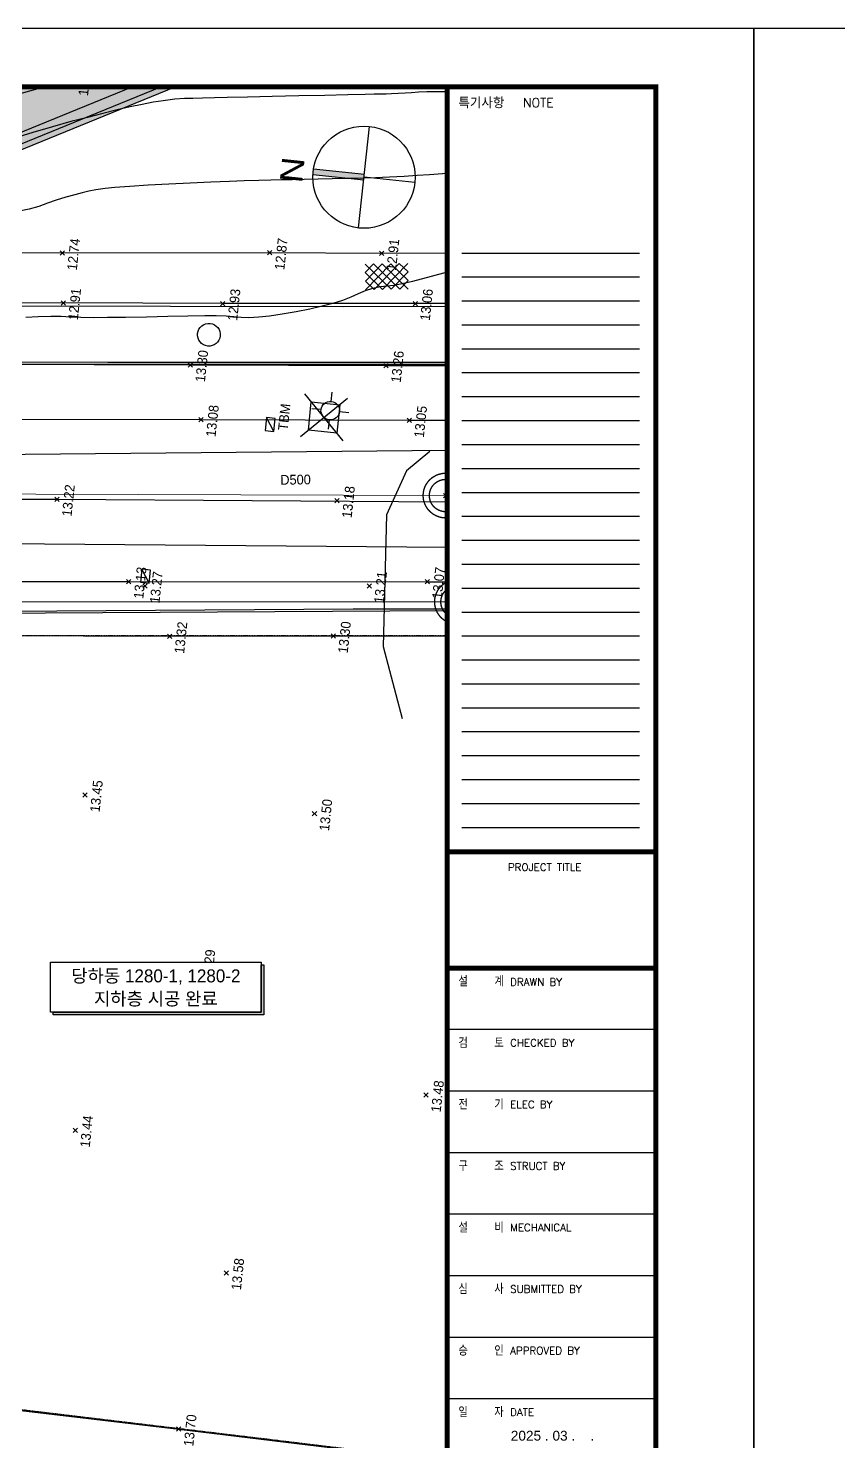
# Model space of a CAD drawing. Header units: millimetres. Extents: x 1073475 to 2890243, y -1340830 to -367733.
# Drawn here: x 2554028 to 2591395, y -432928 to -367733 of the extents above; entities that cross this region are included whole.
import ezdxf
from ezdxf.enums import TextEntityAlignment as Align
from ezdxf.xclip import XClip

# ---------------------------------------------------------------- set-up
doc = ezdxf.new("R2010")
doc.units = ezdxf.units.MM
doc.header["$LTSCALE"] = 50
doc.header["$XCLIPFRAME"] = 2
doc.header["$PDMODE"] = 3
doc.header["$PDSIZE"] = 100
for name, pattern in [('ANYANG3', [3, 2, -1]), ('E-DIGLN01', [2, 0.9, -0.2, 0.9]), ('HIDDEN', [9.525, 6.35, -3.175]), ('HIDDEN2', [4.7625, 3.175, -1.5875]), ('PHANTOM', [63.5, 31.75, -6.35, 6.35, -6.35, 6.35, -6.35])]:
    doc.linetypes.add(name, pattern=pattern)
for name, color, linetype in [('1-우수관로', 140, '우수'), ('11', 11, 'Continuous'), ('3', 3, 'Continuous'), ('4', 4, 'Continuous'), ('CIP', 1, 'Continuous'), ('CONT-MNR', 84, 'Continuous'), ('CS-CONC-MAJR', 4, 'Continuous'), ('CS-EXCV', 3, 'E-DIGLN01'), ('SITE', 7, 'PHANTOM'), ('TEX', 3, 'Continuous'), ('TEXT', 3, 'Continuous'), ('TEXT1', 7, 'Continuous'), ('가로등', 1, 'Continuous'), ('건축', 233, 'HIDDEN'), ('구조물', 7, 'Continuous'), ('기준점', 5, 'Continuous'), ('도로', 1, 'Continuous'), ('보도', 7, 'Continuous'), ('보도블럭', 7, 'Continuous'), ('연속지적도', 32, 'Continuous'), ('오수맨홀', 1, 'Continuous'), ('우수맨홀', 1, 'Continuous'), ('우수받이', 5, 'Continuous'), ('중앙선', 2, 'Continuous'), ('지하지장물_가스관로', 2, 'Continuous'), ('지하지장물_상수관로', 5, 'HIDDEN2'), ('지하지장물_전기관로', 1, 'HIDDEN2'), ('지하지장물_통신관로', 7, 'HIDDEN2'), ('지하지장물_하수관거(오수)', 30, 'HIDDEN2'), ('측량점_높이', 8, 'Continuous'), ('측량점_심볼', 7, 'Continuous'), ('현황', 9, 'Continuous'), ('화단', 3, 'Continuous'), ('화단경계', 3, 'Continuous')]:
    doc.layers.add(name, color=color, linetype=linetype)
doc.styles.add('LT', font='')
doc.styles.add('RXHD', font='', dxfattribs={"width": 1.2})
doc.styles.add('RXHG', font='arial.ttf')
doc.styles.add('RXHS', font='SIMPLEX.SHX', dxfattribs={"bigfont": 'WHGTXT.SHX'})
doc.styles.get("Standard").update_dxf_attribs({"font": ''})
doc.styles.add('굴림체', font='')
doc.styles.add('돋움', font='')
doc.styles.add('유형1', font='')
doc.styles.get('LT').set_extended_font_data('GulimChe')
doc.styles.get('RXHD').set_extended_font_data('Gulim')
doc.styles.get('Standard').set_extended_font_data('Dotum')
doc.styles.get('굴림체').set_extended_font_data('Dotum')
doc.styles.get('돋움').set_extended_font_data('Dotum')
doc.styles.get('유형1').set_extended_font_data('Gulim')
doc.linetypes.add('CFZ008', pattern='A,0.9,-0.2,[106,KHCLINE.shx,S=0.00606,R=180,X=0,Y=0],0.9', length=2)
doc.linetypes.add('GAS_LINE', pattern='A,0.5,-0.2,["GAS",Standard,S=0.1,R=0,X=-0.1,Y=-0.05],-0.25', length=0.95)
doc.linetypes.add('KT_LINE', pattern='A,12.7,-5.08,["KT",Standard,S=2.54,R=0,X=-2.54,Y=-1.27],-6.35', length=24.13)
doc.linetypes.add('POWER_LINE', pattern='A,12.7,-5.08,["POWER",Standard,S=2.54,R=0,X=-2.54,Y=-1.27],-6.35', length=24.13)
doc.linetypes.add('SEWER_LINE', pattern='A,12.7,-5.08,["SEWER",Standard,S=2.54,R=0,X=-2.54,Y=-1.27],-6.35', length=24.13)
doc.linetypes.add('WATER_LINE', pattern='A,12.7,-5.08,["WATER",Standard,S=2.54,R=0,X=-2.54,Y=-1.27],-6.35', length=24.13)
doc.linetypes.add('우수', pattern='A,0.5,-0.05,["우수",LT,S=0.1,R=0,X=0,Y=-0.05],-0.4', length=0.95)
doc.dimstyles.new('ISO-25', dxfattribs={"dimtxt": 2.5, "dimasz": 1, "dimexe": 3, "dimexo": 0.625, "dimtad": 1, "dimtxsty": '유형1', "dimblk": 'DIMDOT', "dimcen": 1, "dimclrd": 4, "dimclre": 4, "dimclrt": 6, "dimadec": 0, "dimazin": 0, "dimtfac": 1, "dimtmove": 0, "dimatfit": 3, "dimldrblk": 'DIMDOT', "dimfxl": 1, "dimarcsym": 0})

# ---------------------------------------------------------------- blocks, each defined once
blk = doc.blocks.new('A$599346786921')
at = {"layer": '구조물', "ltscale": 0.2}
h = blk.add_hatch(color=254, dxfattribs=at)
h.dxf.hatch_style = 1
h.set_gradient(color1=(214, 214, 214), color2=(214, 214, 214))
h.paths.add_polyline_path([(189880, 4043), (128969, 153101), (129119, 153162), (47790, 352186), (48127, 352323), (40199, 371724), (39821, 372650), (39443, 373575), (39065, 374501), (38687, 375426), (38309, 376351), (37931, 377276), (37554, 378201), (37177, 379126), (36800, 380051), (36423, 380975), (36047, 381900), (35671, 382825), (35295, 383749), (34920, 384674), (34545, 385599), (34170, 386523), (33796, 387448), (33422, 388373), (33049, 389297), (32676, 390222), (32304, 391147), (31932, 392072), (31561, 392997), (31190, 393922), (30821, 394847), (30451, 395772), (30083, 396697), (29715, 397623), (29347, 398548), (28981, 399474), (28615, 400400), (28250, 401326), (27886, 402252), (27523, 403178), (27160, 404105), (26798, 405031), (26438, 405958), (26078, 406885), (25719, 407812), (25360, 408742), (25003, 409670), (24647, 410598), (24292, 411526), (23938, 412455), (23585, 413383), (23233, 414312), (22883, 415241), (22533, 416171), (22185, 417101), (21838, 418031), (21492, 418961), (21147, 419892), (20804, 420823), (20462, 421754), (20121, 422686), (19782, 423618), (19443, 424550), (19107, 425482), (18771, 426415), (18438, 427349), (18105, 428282), (17774, 429216), (17445, 430151), (17117, 431086), (16791, 432021), (16466, 432956), (16143, 433892), (15821, 434829), (15501, 435766), (15183, 436703), (14866, 437640), (14551, 438579), (14238, 439517), (13927, 440456), (13617, 441395), (13310, 442335), (13004, 443275), (12700, 444216), (12398, 445157), (12097, 446099), (11799, 447041), (11503, 447983), (11339, 448506), (0, 445440), (302, 444474), (605, 443509), (911, 442544), (1218, 441580), (1527, 440617), (1838, 439655), (2151, 438693), (2466, 437732), (2782, 436772), (3100, 435812), (3420, 434854), (3742, 433896), (4065, 432938), (4390, 431982), (4716, 431026), (5044, 430071), (5374, 429116), (5705, 428162), (6037, 427209), (6372, 426257), (6707, 425305), (7044, 424354), (7382, 423404), (7722, 422454), (8063, 421505), (8406, 420556), (8750, 419608), (9095, 418661), (9441, 417714), (9788, 416768), (10137, 415823), (10487, 414878), (10838, 413933), (11190, 412990), (11544, 412047), (11898, 411104), (12253, 410162), (12610, 409221), (12967, 408280), (13326, 407339), (13685, 406399), (14046, 405460), (14407, 404521), (14768, 403585), (15131, 402648), (15495, 401710), (15860, 400773), (16225, 399837), (16592, 398901), (16959, 397965), (17326, 397030), (17695, 396095), (18064, 395161), (18434, 394227), (18804, 393294), (19175, 392360), (19547, 391428), (19919, 390496), (20292, 389564), (20665, 388632), (21038, 387701), (21412, 386770), (21787, 385839), (22162, 384909), (22537, 383979), (22913, 383050), (23289, 382120), (23665, 381191), (24042, 380263), (24419, 379334), (24796, 378406), (25174, 377478), (25551, 376550), (25929, 375623), (26307, 374695), (26685, 373768), (27063, 372842), (27441, 371915), (27820, 370988), (28198, 370062), (28576, 369136), (28955, 368210), (29333, 367284), (37261, 347883), (37598, 348021), (118926, 148997), (119075, 149057), (179985, 0)])
at = {"layer": 'CS-CONC-MAJR'}
for points in [[(37735, 348347), (119063, 149323)], [(38008, 348999), (119337, 149975)]]:
    blk.add_lwpolyline(points, dxfattribs=at)
at = {"layer": 'CS-EXCV', "linetype": 'CFZ008', "ltscale": 5, "flags": 128}
blk.add_lwpolyline([(189880, 4043), (128969, 153101), (129119, 153162), (47790, 352186), (48127, 352323), (40199, 371724), (39821, 372650), (39443, 373575), (39065, 374501), (38687, 375426), (38309, 376351), (37931, 377276), (37554, 378201), (37177, 379126), (36800, 380051), (36423, 380975), (36047, 381900), (35671, 382825), (35295, 383749), (34920, 384674), (34545, 385599), (34170, 386523), (33796, 387448), (33422, 388373), (33049, 389297), (32676, 390222), (32304, 391147), (31932, 392072), (31561, 392997), (31190, 393922), (30821, 394847), (30451, 395772), (30083, 396697), (29715, 397623), (29347, 398548), (28981, 399474), (28615, 400400), (28250, 401326), (27886, 402252), (27523, 403178), (27160, 404105), (26798, 405031), (26438, 405958), (26078, 406885), (25719, 407812), (25360, 408742), (25003, 409670), (24647, 410598), (24292, 411526), (23938, 412455), (23585, 413383), (23233, 414312), (22883, 415241), (22533, 416171), (22185, 417101), (21838, 418031), (21492, 418961), (21147, 419892), (20804, 420823), (20462, 421754), (20121, 422686), (19782, 423618), (19443, 424550), (19107, 425482), (18771, 426415), (18438, 427349), (18105, 428282), (17774, 429216), (17445, 430151), (17117, 431086), (16791, 432021), (16466, 432956), (16143, 433892), (15821, 434829), (15501, 435766), (15183, 436703), (14866, 437640), (14551, 438579), (14238, 439517), (13927, 440456), (13617, 441395), (13310, 442335), (13004, 443275), (12700, 444216), (12398, 445157), (12097, 446099), (11799, 447041), (11503, 447983), (11339, 448506), (0, 445440), (302, 444474), (605, 443509), (911, 442544), (1218, 441580), (1527, 440617), (1838, 439655), (2151, 438693), (2466, 437732), (2782, 436772), (3100, 435812), (3420, 434854), (3742, 433896), (4065, 432938), (4390, 431982), (4716, 431026), (5044, 430071), (5374, 429116), (5705, 428162), (6037, 427209), (6372, 426257), (6707, 425305), (7044, 424354), (7382, 423404), (7722, 422454), (8063, 421505), (8406, 420556), (8750, 419608), (9095, 418661), (9441, 417714), (9788, 416768), (10137, 415823), (10487, 414878), (10838, 413933), (11190, 412990), (11544, 412047), (11898, 411104), (12253, 410162), (12610, 409221), (12967, 408280), (13326, 407339), (13685, 406399), (14046, 405460), (14407, 404521), (14768, 403585), (15131, 402648), (15495, 401710), (15860, 400773), (16225, 399837), (16592, 398901), (16959, 397965), (17326, 397030), (17695, 396095), (18064, 395161), (18434, 394227), (18804, 393294), (19175, 392360), (19547, 391428), (19919, 390496), (20292, 389564), (20665, 388632), (21038, 387701), (21412, 386770), (21787, 385839), (22162, 384909), (22537, 383979), (22913, 383050), (23289, 382120), (23665, 381191), (24042, 380263), (24419, 379334), (24796, 378406), (25174, 377478), (25551, 376550), (25929, 375623), (26307, 374695), (26685, 373768), (27063, 372842), (27441, 371915), (27820, 370988), (28198, 370062), (28576, 369136), (28955, 368210), (29333, 367284), (37261, 347883), (37598, 348021), (118926, 148997), (119075, 149057), (179985, 0)], close=True, dxfattribs=at)
blk = doc.blocks.new('DIMDOT')
at = {"color": 0}
blk.add_line((-2, 0), (2, 0), dxfattribs=at)
for radius in [0.5, 0.25]:
    blk.add_circle((0, 0), radius, dxfattribs=at)
blk = doc.blocks.new('dbox')
at = {"layer": '11'}
for p, q in [((4288, 57600), (81088, 57600)), ((81088, 57600), (81088, 1800))]:
    blk.add_line(p, q, dxfattribs=at)
at = {"layer": '11', "const_width": 150}
blk.add_lwpolyline([(81088, 1800), (4288, 1800), (4288, 57600), (81088, 57600)], close=True, dxfattribs=at)
for points in [[(74675, 57600), (74675, 1800)], [(81088, 34076), (74675, 34076)], [(81088, 30501), (74675, 30501)]]:
    blk.add_lwpolyline(points, dxfattribs=at)
at = {"layer": '3'}
for p, q in [((81088, 28609), (74675, 28609)), ((81088, 26717), (74675, 26717)), ((81088, 24824), (74675, 24824)), ((81088, 22932), (74675, 22932)), ((81088, 21039), (74675, 21039)), ((81088, 19147), (74675, 19147)), ((81088, 17255), (74675, 17255))]:
    blk.add_line(p, q, dxfattribs=at)
at = {"layer": '4'}
for p, q in [((80586, 52479), (75119, 52479)), ((80586, 51743), (75119, 51743)), ((80586, 51007), (75119, 51007)), ((80586, 50271), (75119, 50271)), ((80586, 49536), (75119, 49536)), ((80586, 48800), (75119, 48800)), ((80586, 48064), (75119, 48064)), ((80586, 47328), (75119, 47328)), ((80586, 46592), (75119, 46592)), ((80586, 45856), (75119, 45856)), ((80586, 45120), (75119, 45120)), ((80586, 44384), (75119, 44384)), ((80586, 43648), (75119, 43648)), ((80586, 42912), (75119, 42912)), ((80586, 42176), (75119, 42176)), ((80586, 41440), (75119, 41440)), ((80586, 40704), (75119, 40704)), ((80586, 39968), (75119, 39968)), ((80586, 39232), (75119, 39232)), ((80586, 38497), (75119, 38497)), ((80586, 37761), (75119, 37761)), ((80586, 37025), (75119, 37025)), ((80586, 36289), (75119, 36289)), ((80586, 35553), (75119, 35553)), ((80586, 34817), (75119, 34817))]:
    blk.add_line(p, q, dxfattribs=at)
at = {"layer": 'TEXT', "color": 7}
for p, q in [((0, 59400), (84100, 59400)), ((0, 0), (0, 59400)), ((84100, 59400), (84100, 0))]:
    blk.add_line(p, q, dxfattribs=at)
at = {"layer": 'TEX', "color": 6, "linetype": 'Continuous', "style": 'RXHG', "width": 1}
for tag, p in [('일자', (76628, 15972)), ('축척', (76628, 13925)), ('설계번호', (76684, 12170))]:
    blk.add_attdef(tag, p, '', height=300, dxfattribs=at)
at = {"layer": 'TEX', "color": 7, "linetype": 'Continuous', "style": 'RXHG', "width": 1}
blk.add_attdef('파일명', (81840, 4453), '', height=300, rotation=90, dxfattribs=at)
at = {"layer": 'TEX', "linetype": 'Continuous', "style": 'RXHG', "width": 1}
for tag, p in [('도면명-1', (77799, 3389)), ('도면명-2', (77799, 2662))]:
    blk.add_attdef(tag, text='', height=400, dxfattribs=at).set_placement(p, align=Align.CENTER)
at = {"layer": 'TEXT1', "style": 'RXHS', "width": 1}
for s, height, p in [('특기사항', 334.3, (75018, 56940)), ('NOTE', 278.6, (77005, 56974)), ('PROJECT TITLE', 231.29, (76539, 33488)), ('설    계', 273.3, (75018, 29943)), ('DRAWN BY', 231.3, (76609, 29956)), ('검    토', 273.3, (75018, 28050)), ('CHECKED BY', 231.3, (76609, 28085)), ('전    기', 273.3, (75018, 26158)), ('ELEC BY', 231.3, (76609, 26192)), ('구    조', 273.3, (75018, 24266)), ('STRUCT BY', 231.3, (76609, 24300)), ('설    비', 273.3, (75018, 22373)), ('MECHANICAL', 231.3, (76609, 22407)), ('심    사', 273.3, (75018, 20481)), ('SUBMITTED BY', 231.29, (76609, 20515)), ('승    인', 273.3, (75018, 18588)), ('APPROVED BY', 231.29, (76609, 18623)), ('일    자', 273.3, (75018, 16696)), ('DATE', 231.3, (76609, 16730))]:
    blk.add_text(s, height=height, dxfattribs=at).set_placement(p)
blk = doc.blocks.new('방위')
at = {"color": 0}
for p, q in [((-96, 0), (-96, 1597)), ((96, 1597), (96, 0)), ((-1600, 0), (1600, 0)), ((0, -1600), (0, 0))]:
    blk.add_line(p, q, dxfattribs=at)
blk.add_circle((0, 0), 1600, dxfattribs=at)
for points in [[(-96, 1597), (0, 1600), (-96, 0), (0, 0)], [(96, 1597), (0, 1600), (96, 0), (0, 0)]]:
    blk.add_solid(points, dxfattribs=at)
at = {"style": 'RXHD', "width": 1.2}
blk.add_text('N', height=704, dxfattribs=at).set_placement((-409, 1908))
blk = doc.blocks.new('A$405090834614')
at = {"color": 251}
for points in [[(182276, 95890), (184256, 93919)], [(182280, 93915), (184251, 95895)]]:
    blk.add_lwpolyline(points, dxfattribs=at)
blk.add_lwpolyline([(182606, 95562), (183923, 95565), (183926, 94248), (182609, 94245)], close=True, dxfattribs=at)
at = {"layer": '1-우수관로', "color": 251, "linetype": '우수', "lineweight": 0, "ltscale": 80}
blk.add_lwpolyline([(185502, 13028), (184884, 22596), (180273, 88945), (172057, 168906), (121638, 164312), (118262, 188984)], dxfattribs=at)
at = {"layer": 'CONT-MNR', "color": 251}
for p, q in [((194917, 109642), (194545, 110506)), ((191384, 109438), (191218, 109968)), ((195277, 108777), (194917, 109642)), ((186495, 108507), (186397, 109062)), ((191561, 109004), (191384, 109438)), ((191745, 108621), (191561, 109004)), ((186570, 107917), (186495, 108507)), ((191928, 108240), (191745, 108621)), ((192107, 107814), (191928, 108240)), ((195599, 107960), (195277, 108777)), ((186610, 107446), (186570, 107917)), ((192262, 107412), (192107, 107814)), ((195879, 107212), (195599, 107960)), ((186636, 107015), (186610, 107446)), ((186665, 106542), (186636, 107015)), ((192386, 107092), (192262, 107412)), ((192494, 106797), (192386, 107092)), ((196134, 106522), (195879, 107212)), ((186718, 105949), (186665, 106542)), ((192596, 106471), (192494, 106797)), ((192707, 106056), (192596, 106471)), ((196362, 105887), (196134, 106522)), ((186788, 105327), (186718, 105949)), ((192798, 105616), (192707, 106056)), ((192918, 104941), (192798, 105616)), ((196565, 105303), (196362, 105887)), ((186889, 104494), (186788, 105327)), ((196740, 104766), (196565, 105303)), ((187007, 103541), (186889, 104494)), ((193058, 104098), (192918, 104941)), ((196889, 104273), (196740, 104766)), ((193207, 103154), (193058, 104098)), ((197011, 103820), (196889, 104273)), ((197132, 103288), (197011, 103820)), ((187130, 102559), (187007, 103541)), ((193358, 102177), (193207, 103154)), ((197208, 102860), (197132, 103288)), ((187244, 101638), (187130, 102559)), ((197261, 102466), (197208, 102860)), ((197312, 102033), (197261, 102466)), ((193500, 101234), (193358, 102177)), ((197384, 101489), (197312, 102033)), ((187337, 100870), (187244, 101638)), ((193624, 100394), (193500, 101234)), ((197466, 100897), (197384, 101489)), ((187395, 100346), (187337, 100870)), ((197586, 99978), (197466, 100897)), ((187428, 99891), (187395, 100346)), ((187438, 99528), (187428, 99891)), ((193722, 99723), (193624, 100394)), ((197733, 98849), (197586, 99978)), ((187447, 99196), (187438, 99528)), ((187475, 98836), (187447, 99196)), ((193817, 99051), (193722, 99723)), ((187542, 98388), (187475, 98836)), ((193890, 98497), (193817, 99051)), ((193951, 98006), (193890, 98497)), ((197889, 97628), (197733, 98849)), ((187647, 97902), (187542, 98388)), ((187797, 97325), (187647, 97902)), ((194010, 97520), (193951, 98006)), ((187975, 96705), (187797, 97325)), ((194077, 96981), (194010, 97520)), ((198042, 96433), (197889, 97628)), ((188167, 96089), (187975, 96705)), ((194161, 96332), (194077, 96981)), ((188357, 95525), (188167, 96089)), ((194245, 95689), (194161, 96332)), ((198176, 95382), (198042, 96433)), ((188530, 95058), (188357, 95525)), ((194313, 95166), (194245, 95689)), ((198277, 94591), (198176, 95382)), ((188723, 94623), (188530, 95058)), ((188914, 94261), (188723, 94623)), ((194373, 94703), (194313, 95166)), ((194435, 94240), (194373, 94703)), ((198330, 94180), (198277, 94591)), ((189097, 93942), (188914, 94261)), ((189264, 93636), (189097, 93942)), ((194509, 93718), (194435, 94240)), ((198370, 93872), (198330, 94180)), ((189408, 93312), (189264, 93636)), ((189530, 92946), (189408, 93312)), ((194603, 93076), (194509, 93718)), ((198401, 93632), (198370, 93872)), ((198434, 93393), (198401, 93632)), ((198478, 93085), (198434, 93393)), ((189599, 92651), (189530, 92946)), ((189662, 92354), (189599, 92651)), ((194709, 92409), (194603, 93076)), ((198531, 92759), (198478, 93085)), ((198582, 92470), (198531, 92759)), ((189767, 91980), (189662, 92354)), ((189937, 91506), (189767, 91980)), ((194811, 91815), (194709, 92409)), ((198635, 92163), (198582, 92470)), ((198692, 91783), (198635, 92163)), ((190245, 90685), (189937, 91506)), ((194912, 91246), (194811, 91815)), ((198742, 91366), (198692, 91783)), ((198831, 90572), (198742, 91366)), ((190632, 89671), (190245, 90685)), ((195015, 90654), (194912, 91246)), ((195123, 89989), (195015, 90654))]:
    blk.add_line(p, q, dxfattribs=at)
at = {"layer": 'SITE', "color": 251, "linetype": 'ANYANG3', "ltscale": 0.5}
for p, q in [((170018, 124364), (172968, 96594)), ((136118, 92684), (136288, 105044)), ((172968, 96594), (175738, 70504)), ((135928, 79844), (136118, 92684))]:
    blk.add_line(p, q, dxfattribs=at)
at = {"layer": '가로등', "color": 251, "linetype": 'Continuous'}
for p, q in [((183607, 95083), (183607, 95511)), ((183178, 94654), (182750, 94654)), ((184035, 94654), (184464, 94654)), ((183607, 94226), (183607, 93797))]:
    blk.add_line(p, q, dxfattribs=at)
blk.add_ellipse((183607, 94654), major_axis=(-303, 303), ratio=1, start_param=3.926991, end_param=10.210176, dxfattribs=at)
at = {"layer": '도로', "color": 251}
for p, q in [((173874, 111815), (174785, 103061)), ((182563, 100534), (181600, 109677)), ((174785, 103061), (176232, 89375)), ((183539, 90982), (182563, 100534)), ((184374, 83195), (183539, 90982)), ((176232, 89375), (176232, 89375)), ((176232, 89375), (177399, 78282))]:
    blk.add_line(p, q, dxfattribs=at)
at = {"layer": '보도', "color": 251}
for p, q in [((194886, 114870), (197584, 108042)), ((189527, 107707), (188907, 113811)), ((183902, 112241), (185026, 101289)), ((187251, 107418), (186708, 112396)), ((172471, 100923), (171325, 112000)), ((190551, 98194), (189527, 107707)), ((187993, 100108), (187251, 107418)), ((136254, 104764), (136155, 96645)), ((185026, 101289), (185948, 92310)), ((173279, 93423), (172471, 100923)), ((172471, 100923), (172471, 100923)), ((188932, 91279), (187993, 100108)), ((191064, 93068), (190551, 98194)), ((136155, 96645), (135985, 85300)), ((136155, 96645), (136155, 96645)), ((173921, 87213), (173279, 93423)), ((191778, 86620), (191064, 93068)), ((185948, 92310), (187023, 82345)), ((189723, 83853), (188932, 91279))]:
    blk.add_line(p, q, dxfattribs=at)
at = {"layer": '보도블럭', "color": 251}
for p, q in [((189324, 93625), (190641, 92594)), ((189371, 93234), (189715, 93673)), ((189371, 93234), (190689, 92203)), ((189419, 92842), (190107, 93721)), ((189467, 92451), (190498, 93768)), ((189515, 92059), (190546, 93377)), ((189715, 93673), (190593, 92985)), ((190107, 93721), (190546, 93377)), ((189419, 92842), (190737, 91811)), ((189562, 91668), (190593, 92985)), ((189954, 91716), (190641, 92594)), ((189467, 92451), (190345, 91763)), ((189515, 92059), (189954, 91716)), ((190345, 91763), (190689, 92203))]:
    blk.add_line(p, q, dxfattribs=at)
at = {"layer": '연속지적도', "color": 251}
for p, q in [((128018, 182925), (125569, 206009)), ((125569, 206009), (128018, 182925)), ((188497, 68694), (179669, 151974)), ((136288, 105044), (136117, 92685)), ((136117, 92685), (135927, 79844))]:
    blk.add_line(p, q, dxfattribs=at)
at = {"layer": '오수맨홀', "color": 251}
for radius in [1036, 750]:
    blk.add_circle((175452, 87903), radius, dxfattribs=at)
at = {"layer": '우수맨홀', "color": 251}
for radius in [1036, 750]:
    blk.add_circle((180273, 88945), radius, dxfattribs=at)
at = {"layer": '우수받이', "color": 251}
for points in [[(174820, 102517), (174820, 102117), (175420, 102117), (175420, 102517)], [(182382, 97546), (182382, 97146), (182982, 97146), (182982, 97546)]]:
    blk.add_lwpolyline(points, close=True, dxfattribs=at)
for points in [[(174820, 102117), (175420, 102517)], [(182382, 97146), (182982, 97546)]]:
    blk.add_lwpolyline(points, dxfattribs=at)
at = {"layer": '중앙선', "color": 251}
for p, q in [((176388, 123987), (178214, 106751)), ((178214, 106751), (180168, 87009))]:
    blk.add_line(p, q, dxfattribs=at)
at = {"layer": '지하지장물_가스관로', "color": 251, "linetype": 'GAS_LINE', "ltscale": 3}
blk.add_lwpolyline([(172043, 129154), (173937, 129308), (182760, 39013), (182551, 11068)], dxfattribs=at)
at = {"layer": '지하지장물_상수관로', "color": 251, "linetype": 'WATER_LINE', "ltscale": 3}
blk.add_lwpolyline([(165003, 177754), (176543, 74656), (179909, 44130), (180541, 14655)], dxfattribs=at)
at = {"layer": '지하지장물_전기관로', "color": 251, "linetype": 'POWER_LINE', "ltscale": 3}
for points in [[(186670, 16637), (186590, 33534), (184398, 74092), (182595, 86963), (177310, 132594), (173297, 174213)], [(182216, 89895), (181219, 90859), (179097, 91566), (173051, 91084), (169836, 89863)]]:
    blk.add_lwpolyline(points, dxfattribs=at)
at = {"layer": '지하지장물_통신관로', "color": 251, "linetype": 'KT_LINE', "ltscale": 3}
blk.add_lwpolyline([(179973, 22140), (178340, 57330), (174617, 92638), (167709, 153756), (166514, 164057), (162819, 177078), (146292, 175121), (136183, 173575), (130490, 179990), (129558, 186301)], dxfattribs=at)
at = {"layer": '측량점_심볼', "color": 251}
for p in [(189527, 107707), (187251, 107418), (178214, 106751), (164787, 104026), (174785, 103061), (149360, 102848), (174659, 102299), (185026, 101289), (172471, 100923), (182563, 100534), (187993, 100108), (157570, 98048), (190551, 98194), (136155, 96645), (143552, 95220), (179504, 93902), (179508, 93900), (165037, 93415), (173279, 93423), (191064, 93068), (175748, 92015), (185948, 92310), (188932, 91279), (183539, 90982), (176232, 89375), (180273, 88945), (152678, 86928)]:
    blk.add_point(p, dxfattribs=at)
at = {"layer": '화단', "color": 251}
blk.add_ellipse((186498, 100585), major_axis=(371, 371), ratio=1, start_param=5.497787, end_param=11.780972, dxfattribs=at)
at = {"layer": '화단경계', "color": 251}
for p, q in [((182813, 123727), (184755, 105082)), ((188435, 94548), (186230, 115645)), ((184755, 105082), (188730, 67509)), ((191311, 67731), (188435, 94548))]:
    blk.add_line(p, q, dxfattribs=at)
at = {"layer": '1-우수관로', "color": 251, "linetype": '우수', "lineweight": 0, "ltscale": 5, "style": '굴림체'}
blk.add_text('D500', height=450, rotation=276.75715, dxfattribs=at).set_placement((180132, 95184), align=Align.RIGHT)
at = {"layer": 'TEXT', "color": 251, "style": '굴림체'}
blk.add_text('심도 H=2.4m', height=450, dxfattribs=at).set_placement((187763, 88945), align=Align.RIGHT)
at = {"layer": '기준점', "color": 251, "style": '굴림체'}
blk.add_text('TBM', height=450, dxfattribs=at).set_placement((183089, 96734), align=Align.MIDDLE_CENTER)
at = {"layer": '우수맨홀', "color": 251, "style": '굴림체'}
blk.add_text('우', height=450, dxfattribs=at).set_placement((179585, 88430))
at = {"layer": '측량점_높이', "color": 251, "style": '굴림체'}
for s, p in [('10.43', (197584, 107742)), ('12.91', (187251, 107118)), ('12.74', (189527, 107407)), ('13.22', (178214, 106451)), ('13.45', (164787, 103726)), ('13.44', (149360, 102548)), ('13.13', (174785, 102761)), ('13.27', (174659, 101999)), ('13.32', (172471, 100623)), ('13.30', (185026, 100989)), ('13.08', (182563, 100234)), ('12.93', (187993, 99808)), ('12.87', (190551, 97894)), ('13.29', (157570, 97748)), ('13.70', (136155, 96345)), ('13.58', (143552, 94920)), ('13.18', (179504, 93602)), ('13.18', (179508, 93600)), ('13.50', (165037, 93115)), ('13.30', (173279, 93123)), ('12.91', (191064, 92768)), ('13.26', (185948, 92010)), ('13.21', (175748, 91715)), ('13.05', (183539, 90682)), ('13.06', (188932, 90979)), ('13.07', (176232, 89075)), ('13.48', (152678, 86628))]:
    blk.add_text(s, height=450, dxfattribs=at).set_placement(p, align=Align.TOP_CENTER)
at = {"layer": '지하지장물_하수관거(오수)', "color": 251, "linetype": 'SEWER_LINE', "ltscale": 3}
blk.add_leader([(175452, 87903), (170514, 134314)], dimstyle='ISO-25', override={"dimtad": 0, "dimclrd": 251}, dxfattribs=at)

msp = doc.modelspace()

# ---------------------------------------------------------------- linework, layer by layer
at = {"layer": '건축', "ltscale": 0.2}
msp.add_lwpolyline([(2467765.4, -370433.1), (2573345.7, -370433.1), (2573345.7, -454133.1), (2467765.4, -454133.1)], close=True, dxfattribs=at)

# ---------------------------------------------------------------- block references
ref = msp.add_blockref('dbox', (2461332.7, -456833.1), dxfattribs=dict(xscale=1.5, yscale=1.5, zscale=1.5))
ref.add_attrib('일자', '2025 . 03 .    .', (2576275.2, -432874.4), dxfattribs={"layer": 'TEX', "color": 6, "linetype": 'Continuous', "height": 450, "style": 'RXHG', "width": 1})
at = {"xscale": 1.5, "yscale": 1.5, "zscale": 1.5}
msp.add_blockref('dbox', (2587482.7, -456833.1), dxfattribs=at)
ref = msp.add_blockref('A$599346786921', (2835663.1, -437926.2), dxfattribs=dict(rotation=89.99999999999997))
XClip(ref).set_block_clipping_path([(-16206.8299571348, 262317.343997824), (67493.1699649135, 367897.631078836)])
ref = msp.add_blockref('A$405090834614', (2642714.3, -577934.3), dxfattribs=dict(rotation=83.9464212542183))
XClip(ref).set_block_clipping_path([(104661.0409256864, 187029.200860789), (115795.371209384, 82037.659728932), (199028.6359362481, 90864.5294945205), (187894.3056525505, 195856.0706263776)])
ref = msp.add_blockref('A$405090834614', (2768864.3, -577934.3), dxfattribs=dict(rotation=83.9464212542183))
XClip(ref).set_block_clipping_path([(104661.0409256864, 187029.200860789), (115795.371209384, 82037.659728932), (199028.6359362481, 90864.5294945205), (187894.3056525505, 195856.0706263776)])
at = {"color": 3, "xscale": 1.472814122013607, "yscale": 1.472814122013607, "zscale": 1.472814122013607, "rotation": 83.9464212542178}
msp.add_blockref('방위', (2569509, -374601.7), dxfattribs=at)

# ---------------------------------------------------------------- next in the draw order: wipeouts: each hides what was drawn before it
msp.add_wipeout([(2555050.4, -410815.3), (2564769.6, -410815.3), (2564769.6, -413115.6), (2555050.4, -413115.6)]).dxf.layer = '현황'

# ---------------------------------------------------------------- next in the draw order: hatches: boundary and pattern name
at = {"layer": '현황'}
msp.add_hatch(color=256, dxfattribs=at).paths.add_polyline_path([(2555170.4, -413115.6), (2564769.6, -413115.6), (2564769.6, -410935.3), (2564889.6, -410935.3), (2564889.6, -413235.6), (2555170.4, -413235.6)])

# ---------------------------------------------------------------- next in the draw order: linework, layer by layer
at = {"layer": 'CIP', "ltscale": 0.2}
msp.add_lwpolyline([(2467765.4, -370433.1), (2573345.7, -370433.1), (2573345.7, -454133.1), (2467765.4, -454133.1)], close=True, dxfattribs=at)
at = {"layer": '현황'}
for points in [[(2555050.4, -410815.3), (2564769.6, -410815.3), (2564769.6, -413115.6), (2555050.4, -413115.6)], [(2555170.4, -413115.6), (2564769.6, -413115.6), (2564769.6, -410935.3), (2564889.6, -410935.3), (2564889.6, -413235.6), (2555170.4, -413235.6)]]:
    msp.add_lwpolyline(points, close=True, dxfattribs=at)

# ---------------------------------------------------------------- next in the draw order: texts
at = {"layer": '현황', "style": '돋움'}
for s, p in [('당하동 1280-1, 1280-2', (2559910, -411439.5)), ('지하층 시공 완료', (2559910, -412495.6))]:
    msp.add_text(s, height=600, dxfattribs=at).set_placement(p, align=Align.MIDDLE_CENTER)

doc.saveas('drawing.dxf')
